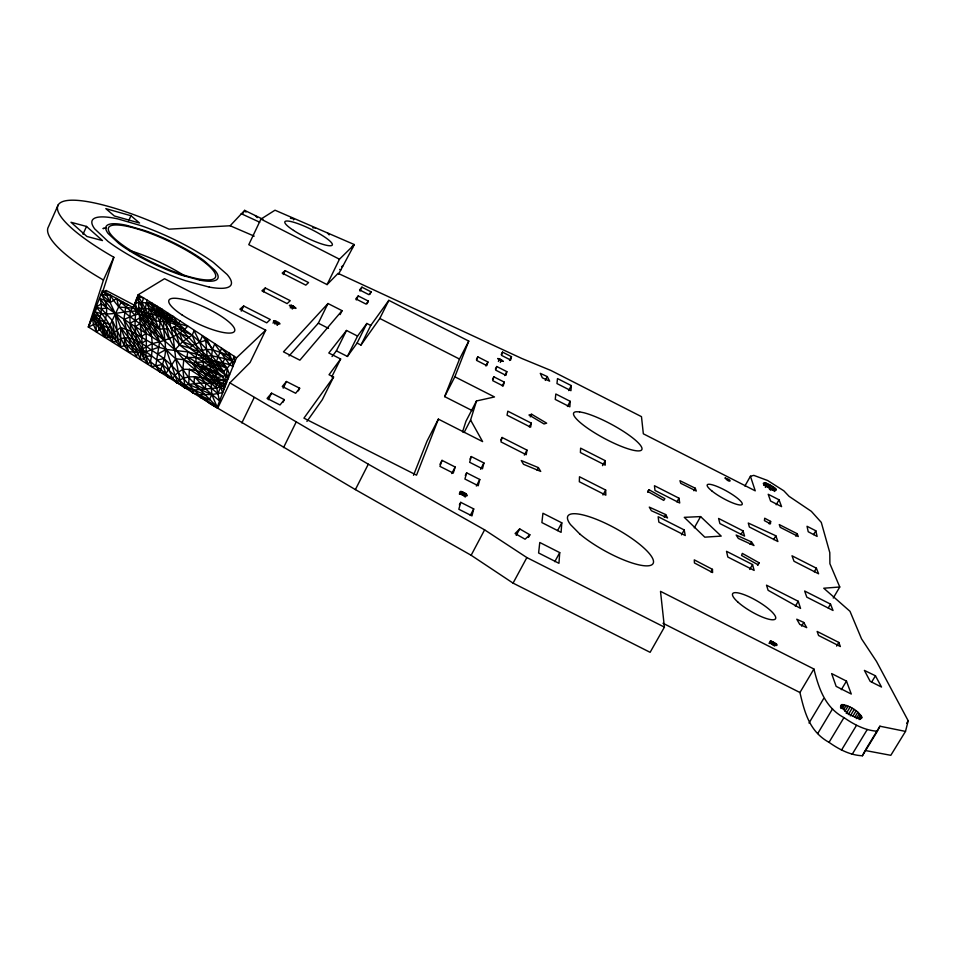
<?xml version="1.0" encoding="UTF-8"?>
<svg xmlns="http://www.w3.org/2000/svg" width="956" height="956" viewBox="0 0 956 956"><rect width="100%" height="100%" fill="white"/><g stroke="black" fill="none" stroke-linecap="round" stroke-linejoin="round"><path stroke-width="1.43" d="M138.142 294.771L139.038 295.296L138.596 296.719L136.696 298.547L135.202 302.478L136.553 308.453C132.8 326.856 136.051 349.036 147.953 364.105L150.403 361.75C155.446 339.667 149.327 316.926 136.696 298.547L138.142 294.771L164.528 278.71L265.72 330.167L250.09 362.503L229.87 382.866L217.681 408.164L355.381 489.603L471.117 555.257L513.061 583.124L650.116 652.327L664.408 627.124L660.5 591.346L813.903 669.009C818.838 688.607 825.1 707.5 843.957 717.609C853.947 724.517 865.001 730.444 877.357 731.244L879.926 726.213L905.499 731.4L908.2 720.788L876.521 661.468L861.511 638.799L850.004 611.326L823.761 588.227L839.762 586.996L829.904 563.717L829.796 552.64L821.276 522.382L811.345 511.341L789.07 496.331L783.848 490.822L767.62 480.498L753.806 475.371L750.436 476.243L744.879 486.042M265.72 330.167L236.514 357.831L162.09 309.242L143.579 297.961L138.596 296.719L138.787 307.545C147.164 322.053 146.866 340.085 145.802 356.337L143.794 358.882L140.365 359.145L140.819 353.111L135.286 346.478L127.244 345.2L120.54 346.646C112.163 337.91 108.279 325.877 100.225 316.771L93.76 314.106L99.209 319.722L112.438 341.734L116.023 341.662C129.55 330.346 145.981 347.351 157.656 354.067C180.206 368.574 192.108 396.059 217.275 407.089L227.719 379.496L223.549 371.251L203.975 356.122L187.842 351.928L166.189 349.43L158.816 347.231L142.982 352.86L128.546 351.653L124.364 345.498L124.591 337.576L115.437 313.962L106.797 295.416L102.364 290.767L88.394 327L217.633 408.224L211.802 394.577L211.145 383.26C202.911 374.453 199.995 360.926 186.85 357.425C173.179 350.661 163.799 338.149 150.773 330.477C135.513 320.893 119.285 311.19 110.239 294.998L102.364 290.767L103.881 291.305L106.176 290.505L134.27 305.155M167.479 312.696C160.405 350.207 196.781 371.824 223.907 389.367L223.059 376.7L209.555 365.491L195.657 357.448L179.525 344.901L173.108 336.632L160.548 316.89L156.437 307.318L156.88 305.992L146.399 302.873L138.632 302.454L135.632 303.255L130.386 311.154C128.343 327.669 133.816 344.184 140.365 359.145M229.87 382.866L368.299 464.186L484.608 529.851L526.864 557.575L664.408 627.124M338.555 274.133L352.382 248.321L352.465 246.074M570.194 401.305L569.836 406.85L555.257 399.429L555.818 394.003L570.194 401.305L567.422 406.491M571.294 385.591L570.959 390.693L556.978 383.571L557.491 378.576L571.294 385.591L568.629 390.586M770.62 521.414L770.452 523.888L764.43 520.626L764.704 518.212L770.62 521.414L769.198 523.888M559.726 552.616L558.949 563.299L538.61 552.974L539.782 542.494L559.726 552.616L554.791 561.674M561.793 522.824L561.1 532.349L541.897 522.597L542.936 513.253L561.793 522.824L557.563 530.604M254.224 236.144L230.145 225.759L169.021 229.165A113.25 25.203 24.9 0 0 61.268 202.194A113.25 25.203 24.9 0 0 113.836 257.26L103.451 280.036L88.394 327L95.875 323.582L99.209 319.722L100.225 316.771L94.752 311.68C111.231 318.229 128.068 307.784 144.583 312.349C159.532 315.241 173.012 322.746 187.746 326.163C181.783 333.202 172.654 337.098 164.289 340.527L159.461 329.103L144.583 312.349L146.399 302.873L151.885 302.933L151.287 304.713L162.09 309.242L161.66 310.497L164.169 318.145C161.755 331.72 167.981 345.307 164.289 358.476L172.486 378.385L176.597 382.782L177.35 381.779C193.16 369.59 211.252 384.157 227.719 379.496L232.929 366.507L229.679 364.654L214.706 343.981L212.34 349.669L211.276 360.077L218.338 372.936L215.363 373.497L183.779 359.731L175.749 358.739C158.684 344.208 147.833 323.988 133.219 307.605L110.239 294.998L106.797 295.416L101.336 294.221L105.088 300.829L115.437 313.962L138.99 347.518L150.403 361.75L185.058 388.112L193.614 390.072L204.751 394.541L211.802 394.577L222.64 392.641L215.363 373.497L210.894 369.721L195.741 362.324L192.586 363.435L186.85 357.425L187.842 351.928M236.514 357.831L234.555 362.467L232.224 361.033L228.281 355.202L229.153 353.17L232.224 361.033L232.929 366.507L234.555 362.467L234.22 356.361C231.818 361.966 228.735 367.809 223.549 371.251C209.364 351.521 193.399 330.776 169.762 322.423L155.709 320.941L139.134 313.879L134.963 314.859L116.787 298.463L110.31 302.454L99.902 298.487C102.041 304.367 101.575 310.76 100.225 316.771M194.594 376.676L205.432 388.841L219.522 400.911L217.92 393.848L205.731 383.057L194.594 376.676L193.901 383.404L217.275 407.089L204.512 398.903L200.999 397.995L199.159 394.864L193.004 393.047C175.796 377.082 159.329 359.42 138.99 347.518M185.058 388.112L182.835 369.386L183.779 359.731L186.85 357.425C200.88 357.472 216.295 358.608 227.229 368.419L229.56 374.836L216.821 377.656L203.532 366.279L202.875 358.392L203.975 356.122L199.78 342.248L202.385 335.855L227.229 368.419L226.321 376.162L223.895 380.608C210.69 375.684 197.283 368.419 182.835 369.386L177.924 372.41L172.486 378.385L168.244 377.405L165.962 373.533L162.508 364.523L164.289 358.476L156.665 360.149L155.816 365.945L159.915 372.051L165.962 373.533L175.749 358.739L173.108 336.632L169.762 322.423L156.437 307.318L166.941 314.237L185.07 329.354M156.665 360.149L159.616 341.746L151.275 319.388L138.596 296.719M526.971 450.109L526.23 454.733L500.956 441.887L502.079 437.466L526.971 450.109L524.318 455.092M531.297 423.126L530.64 427.189L507.05 415.191L507.827 411.188L531.297 423.126L529.313 426.866M193.004 393.047L193.614 390.072L216.379 387.993L223.142 386.176L224.827 387.037L223.991 383.858L218.04 381.253L200.593 367.056L209.555 365.491L223.549 371.251M135.632 303.255L136.696 298.547M473.71 508.915L471.977 515.893L458.832 509.249L460.744 502.342L473.71 508.915L470.268 515.439M511.496 356.684L510.659 360.042L501.589 355.417L502.509 352.107L511.496 356.684L509.524 360.472M479.781 479.494L478.215 485.756L464.915 479.028L466.671 472.85L479.781 479.494L476.351 486.018M483.927 462.967L482.469 468.787L469.647 462.286L471.272 456.55L483.927 462.967L480.617 469.276M504.218 382.089L503.238 386.009L492.746 380.667L493.834 376.807L504.218 382.089L502.247 385.865M506.835 371.645L505.915 375.338L495.722 370.151L496.75 366.507L506.835 371.645L504.78 375.589M106.797 295.416L107.371 293.444M464.09 432.53L470.591 420.031L476.506 400.958L494.491 396.955L454.853 376.795L468.763 341.089L388.841 300.351L370.749 325.446L360.974 345.056L357.09 343.085L347.41 356.457L336.404 350.864L332.031 356.552M455.164 467.018L453.264 473.112L439.951 466.373L442.031 460.362L455.164 467.018L451.746 473.555M487.907 362.001L486.783 365.598L476.578 360.4L477.797 356.851L487.907 362.001L485.851 365.945M462.525 431.945L465.942 421.273L476.506 400.958M101.575 295.237L113.836 257.26M167.909 328.852L159.461 329.103L146.399 302.873L147.272 300.184M122.631 301.654L121.065 302.538L118.652 307.007L104.443 336.787L110.693 337.755L114.362 332.282L120.755 327.49L131.295 331.35L158.816 347.231M159.915 372.051L162.508 364.523L151.765 366.602L150.403 361.75M135.202 302.478L134.187 305.263L138.955 311.19L143.794 358.882M169.762 322.423L173.251 316.472L166.941 314.237M220.43 387.311L217.92 393.848L215.733 383.523L212.662 379.592L208.038 370.354L210.894 369.721L218.338 372.936M470.591 420.031L482.601 441.588L438.362 419.122L416.541 475.156L303.936 418.154L333.572 377.034L329.031 374.728L340.635 359.002L328.804 353.003L346.502 330.465L357.544 336.082L366.853 323.463L370.749 325.446M413.506 475.287L427.045 441.086L438.362 419.122M472.324 410.662L444.648 396.609L459.513 359.062L468.763 341.089M210.894 369.721L207.105 355.501L205.719 340.396L206.496 338.532L212.34 349.669L228.281 355.202L221.529 348.295L216.462 361.249L229.679 364.654M759.028 562.761L758.12 564.841L741.569 555.46L742.322 553.393L759.028 562.761L757.558 565.331M88.394 327L96.998 307.474M58.208 204.847L48.493 226.715A112.892 26.553 24.7 0 0 103.451 280.036M83.005 234.244L86.518 226.441L70.983 222.27L86.9 236.467L102.483 240.577L86.518 226.441M128.618 220.884L130.972 215.733L105.817 208.635L114.35 215.984L139.552 223.035L130.972 215.733M204.512 398.903L209.4 399.656L211.802 394.577L188.75 384.396L184.532 385.423L176.597 382.782M352.382 248.321L354.341 244.581L275.005 210.201L260.94 219.091L248.775 244.676L327.072 284.601L338.089 273.368L521.833 358.488L550.967 370.498L641.476 416.649L643.34 433.809L755.24 490.834L750.436 476.243M241.235 311.13L243.684 306.004L270.273 319.507L266.748 322.841L239.872 309.182L243.684 306.004M263.438 291.831L265.29 287.983L290.242 300.686L287.135 303.614L261.92 290.791L265.29 287.983M283.323 274.527L285.187 270.644L308.561 282.57L305.824 285.139L282.187 273.093L285.187 270.644M273.046 323.188L274.288 320.642C289.238 327.155 269.413 322.542 274.288 320.642M274.647 323.714L275.878 321.168M275.232 323.965L276.463 321.419M276.905 324.861L278.136 322.315M277.383 325.171L278.614 322.626M290.277 307.916L291.532 305.334C305.06 312.743 282.689 304.104 291.532 305.334M291.927 308.633L293.181 306.051M292.464 308.919L293.719 306.338M241.856 422.887L254.177 397.553M268.385 399.68L271.564 393.167L284.326 399.62L283.048 402.225M327.072 284.601L339.464 259.207L354.341 244.581M283.179 388.148L286.442 381.504L299.658 388.208L298.356 390.861M288.999 356.014L318.324 323.2L327.98 303.518L342.057 310.676L340.109 314.608M359.994 291.078L361.918 287.17L371.131 291.867L369.841 294.46M356.265 299.933L358.249 295.942L368.395 301.116L367.08 303.769M283.538 447.587L296.085 422.217M336.404 350.864L346.502 330.465M331.744 376.903L340.635 359.002M333.572 377.034L322.315 399.68L306.924 421.429M347.41 356.457L357.544 336.082M357.09 343.085L366.853 323.463M360.974 345.056L379.795 318.468L388.841 300.351M222.748 362.778L224.851 358.608L232.224 361.033L220.011 351.88M355.381 489.603L368.299 464.186M444.648 396.609L454.853 376.795M476.447 359.48L477.797 356.851M663.01 623.276L799.933 692.526C804.677 712.853 809.636 731.639 829.031 742.346C838.938 749.325 850.027 755.228 862.396 755.766L865.12 750.484L890.813 755.312L905.499 731.4M439.987 464.293L442.031 460.362M501.195 354.628L502.509 352.107M498.363 361.464L499.701 358.882L503.322 361.392L500.335 360.567L497.682 358.512L499.701 358.882M495.387 369.135L496.75 366.507M500.287 362.444L501.625 359.862M492.519 379.329L493.834 376.807M469.958 459.071L471.272 456.55M465.297 475.455L466.671 472.85M459.286 493.965L461.151 491.492L465.644 493.631L467.317 495.638L465.082 495.674L461.76 494.085L459.621 492.209L460.637 491.396M459.812 494.061L461.151 491.492M460.398 494.228L461.748 491.659M461.031 494.455L462.381 491.886M461.7 494.73L463.051 492.161M462.381 495.053L463.732 492.483M463.062 495.411L464.401 492.854M463.696 495.794L465.046 493.236M459.37 504.959L460.744 502.342M464.293 496.2L465.644 493.631M464.819 496.594L466.158 494.025M465.249 496.989L466.6 494.419M500.765 439.963L502.079 437.466M545.302 380.404L547.298 376.616L540.295 373.354L542.339 377.811L549.64 381.169L547.298 376.616M530.281 416.876L531.667 414.271L546.653 423.173L544.024 423.95L528.979 415L531.667 414.271M471.117 555.317L484.608 529.851M105.638 291.532L106.176 290.505M537.021 470.173L538.383 467.627L521.283 460.541L523.53 464.305L540.726 471.416L538.383 467.627M516.228 535.372L519.694 528.907L529.863 534.798L528.465 537.38M513.061 583.124L526.864 557.575M602.519 465.644L605.22 460.684L580.615 448.161L580.412 452.523L605.232 465.154L605.22 460.684M293.492 219.88L294.066 218.816L290.433 218.267M602.961 494.993L605.662 490.046L579.479 476.757L579.336 481.74L605.829 495.196L605.662 490.046M647.714 492.268L649.1 489.771L664.874 498.685L663.751 500.406L647.642 491.384L649.1 489.771M664.229 517.148L665.675 514.567L649.291 507.122L651.371 510.719L667.551 517.961L665.675 514.567M676.908 501.888L678.975 498.195L654.454 485.72L654.98 490.44L679.728 503.023L678.975 498.195M693.865 490.739L695.275 488.229L679.955 480.713L680.756 483.33L696.291 491.037L695.275 488.229M681.473 534.87L684.233 529.959L658.146 516.718L658.839 522.119L685.225 535.515L684.233 529.959M694.283 527.82L700.605 516.599L721.194 536.101L704.799 537.164L684.281 517.339L700.605 516.599M242.955 213.367L244.091 211.36M710.989 571.915L712.447 569.346L694.283 559.869L694.426 562.953L712.602 572.572L712.447 569.346M763.665 485.254L765.051 482.816C767.62 483.258 780.897 490.559 774.575 490.476C772.006 490.058 758.646 482.672 765.051 482.816M764.788 485.66L766.174 483.222M765.35 487.417L767.441 483.76M767.393 486.843L768.791 484.405M740.96 534.559L743.063 530.891L718.601 518.463L719.88 523.553L744.557 536.089L743.063 530.891M768.791 487.572L770.178 485.134M769.472 489.58L771.552 485.923M770.775 490.392L772.866 486.735M772.663 489.986L774.061 487.548M773.691 490.763L775.089 488.325M774.527 491.48L775.913 489.042M750.042 544.394L751.464 541.921L736.156 535.037L738.319 538.419L753.985 545.553L751.464 541.921M776.176 504.78L779.032 499.797L768.206 494.276L770.596 501.04L781.578 506.632L779.032 499.797M749.731 569.429L752.539 564.554L726.524 551.325L727.827 557.037L754.141 570.409L752.539 564.554M773.643 539.578L775.83 535.778L748.285 523.04L749.373 527.007L777.897 541.526L775.83 535.778M795.786 536.173L797.208 533.723L779.271 524.581L780.251 527.354L798.284 536.531L797.208 533.723M168.973 338.974L151.287 304.713L164.169 318.145L171.303 328.123L176.466 325.829L180.075 321.001M813.58 534.619L815.815 530.783L807.043 526.29L808.226 531.751L817.117 536.412L815.815 530.783M769.042 643.4L770.476 640.938C785.366 646.865 770.393 647.212 770.476 640.938M770.154 643.675L771.6 641.213M771.552 644.272L772.986 641.823M814.261 571.831L816.388 568.187L792.01 555.795L794.018 561.256L818.587 573.791L816.388 568.187M795.332 606.271L798.248 601.288L766.509 585.18L768.122 590.306L800.554 608.422L798.248 601.288M773.01 645.109L774.444 642.647M774.312 646.053L775.758 643.591M801.594 626.108L803.745 622.464L796.778 619.213L799.766 624.411L806.709 627.65L803.745 622.464M833.238 598.05L839.762 586.996M828.243 607.968L830.513 604.108L804.665 591.023L806.792 597.142L833.023 610.466L830.513 604.108M799.933 692.526L813.903 669.009M836.62 646.077L838.794 642.432L817.141 631.45L818.575 635.489L840.372 646.531L838.794 642.432M809.003 723.035L823.642 698.585M841.316 689.67L846.466 681.102L831.636 673.586L836.153 686.372L851.27 694.032L846.466 681.102M817.727 733.515L832.533 708.874M840.432 707.117L841.973 704.56C849.669 705.851 858.524 710.487 861.918 717.693L861.571 718.219C853.636 718.147 844.315 712.483 840.862 705.325L841.973 704.56M840.778 708.408L843.084 704.572M842.2 708.683L844.507 704.859M843.885 709.209L846.191 705.385M844.996 711.24L848.068 706.149M846.227 713.487L850.075 707.117M829.031 742.346L843.957 717.609M848.283 714.622L852.131 708.253M850.302 715.877L854.15 709.519M871.681 682.01L875.445 675.796L864.403 670.407L870.175 681.341L881.516 687.041L875.445 675.796M852.991 715.948L856.074 710.858M854.736 717.311L857.819 712.22M856.241 718.661L859.325 713.558M858.201 718.649L860.52 714.813M859.169 719.605L861.38 715.96M841.483 750.137L856.48 725.377M860.376 719.354L861.846 716.928M852.19 754.284L867.212 729.595M865.861 749.277L879.926 726.213M862.396 755.766L877.357 731.244M906.682 723.262L908.2 720.788M135.286 346.478L120.755 327.49L120.54 346.646L117.994 339.715L110.012 324.717L99.209 319.722L104.443 336.787L92.206 317.476L93.545 324.658L96.46 331.851C106.068 325.9 108.685 310.939 105.088 300.829M299.658 388.208L295.667 393.263L282.271 386.475L286.442 381.504M368.395 301.116L366.04 304.092L355.787 298.87L358.249 295.942M262.924 219.294L244.652 210.356L230.145 225.759M284.326 399.62L280.024 404.974L267.083 398.425L271.564 393.167M371.131 291.867L368.885 294.651L359.587 289.907L361.918 287.17M342.057 310.676L299.885 360.173L283.478 351.844L327.98 303.518M174.924 349.908L182.704 341.579L192.264 335.126L194.044 330.561L199.78 342.248L205.719 340.396M224.851 358.608L211.838 355.763L203.975 356.122L198.501 351.33L192.264 335.126L174.147 327.239L179.525 344.901L189.718 348.127L192.204 345.57L199.78 342.248M519.694 528.907L515.093 533.52L525.059 539.208L529.863 534.798M146.316 340.073L141.727 343.431L130.004 323.319L101.276 303.9L96.186 307.031C104.646 316.998 114.457 327.49 112.438 341.734M341.555 266.688L343.204 265.517M216.379 387.993L211.145 383.26L189.348 369.147L188.75 384.396L199.852 383.045L223.991 383.858L226.656 382.233L223.895 380.608M157.656 354.067L166.189 349.43L177.35 381.779M146.399 302.873L160.548 316.89L159.461 329.103L139.468 318.133L130.004 323.319L159.616 341.746L164.289 340.527L154.167 326.486L141.273 311.62L142.193 302.251L143.579 297.961L139.038 295.296M227.229 368.419C193.411 356.875 176.657 304.402 136.553 308.453L118.652 307.007L116.787 298.463M134.963 314.859L123.922 319.471C127.16 332.09 129.622 345.498 136.577 356.66L137.556 352.8L124.591 337.576L128.546 351.653M159.616 341.746L152.135 343.646L142.48 348.976L123.922 319.471L125.702 307.055L128.307 304.797L121.065 302.538M106.343 227.851L102.949 228.568L104.312 228.281M96.186 307.031L101.372 308.776L107.06 307.94L99.902 298.487M151.179 355.955L145.802 356.337L147.953 364.105M204.751 394.541L199.159 394.864L209.4 399.656M312.743 227.803L315.48 227.887M212.34 349.669L206.293 349.454L198.501 351.33L196.578 353.78L195.741 362.324L208.48 361.846L220.262 366.291M172.439 318.707L166.846 317.069L161.66 310.497M171.303 328.123C179.107 337.086 186.002 348.797 198.501 351.33L174.147 327.239M215.363 373.497L223.059 376.7M192.204 345.57L182.704 341.579L179.537 332.999L188.786 337.384M241.199 213.678L259.733 222.234M318.324 323.2L328.529 328.386M339.619 269.401L340.778 269.986M379.795 318.468L459.513 359.062M260.94 219.091L339.464 259.207M184.532 385.423L193.614 390.072M228.568 377.405L189.718 348.127M223.991 383.858L225.652 384.79M223.142 386.176L203.497 372.804L192.586 363.435L200.868 377.214L205.731 383.057L205.432 388.841C190.507 385.017 184.042 370.175 175.749 358.739L180.804 384.635M209.245 403.169L217.681 408.164M105.303 334.301L110.693 337.755L108.267 328.231L102.818 325.171L105.303 334.301L93.76 314.106M101.336 294.221L110.31 302.454L110.239 294.998M101.372 308.776L112.199 320.368L124.364 345.498M127.244 345.2L133.553 351.832M255.3 215.614L257.2 217.621M327.49 232.977L329.187 234.877M142.826 315.886L157.154 334.648M244.652 210.356L246.015 212.136M173.251 316.472L178.437 323.833M152.04 337.241L139.468 318.133M99.555 330.155L97.775 321.945L92.947 315.898L95.875 323.582L96.46 331.851M112.199 320.368L116.023 341.662M115.437 313.962L117.994 339.715M138.787 307.545L138.955 311.19M129.012 250.329A58.71 13.79 24.7 0 1 184.604 275.854M156.557 315.635L155.709 320.941L148.395 313.305L149.423 308.621L156.557 315.635M725.15 478.036C729.5 483.664 733.718 480.39 725.15 478.036M145.933 333.465L141.118 336.823L135.322 326.701L139.935 323.606L145.933 333.465M579.575 411.869L576.36 411.737A38.658 7.863 28.3 0 0 607.395 439.999A38.658 7.863 28.3 0 0 639.564 444.229A38.658 7.863 28.3 0 0 583.817 412.717L579.575 411.869M209.304 287.111L185.416 280.682A75.799 16.861 24.9 0 1 107.897 241.306L94.692 228.878A78.261 17.399 24.9 0 1 117.791 218.888L141.153 225.676A75.655 16.802 24.9 0 1 213.367 262.398L227.086 274.456A78.296 17.399 24.9 0 1 209.304 287.099M200.031 280.192L180.839 274.981A61.005 13.563 24.9 0 1 118.855 243.505L108.171 233.527A63 14.005 24.9 0 1 126.347 225.269L145.204 230.707A60.909 13.527 24.9 0 1 203.748 260.474L214.753 270.213A63.024 14.005 24.9 0 1 200.019 280.18M579.754 533.962L570.469 524.557A48.78 12.416 29.1 0 1 611.123 526.051A48.78 12.416 29.1 0 1 650.08 565.51A48.78 12.416 29.1 0 1 579.754 533.962M129.215 249.504A58.902 13.085 24.9 0 0 215.255 277.587A58.902 13.085 24.9 0 0 141.584 230.265A58.902 13.085 24.9 0 0 129.215 249.504M712.196 491.217A20.004 4.027 29.2 0 0 741.641 504.816A20.004 4.027 29.2 0 0 720.262 487.835A20.004 4.027 29.2 0 0 712.196 491.217M737.984 602.16A24.82 6.047 30.3 0 0 774.671 619.452A24.82 6.047 30.3 0 0 749.647 597.022A24.82 6.047 30.3 0 0 737.984 602.16M293.528 230.396A26.362 4.768 26.1 0 0 332.043 245.298A26.362 4.768 26.1 0 0 300.22 224.493A26.362 4.768 26.1 0 0 293.528 230.396M181.855 314.799A36.292 8.915 25.2 0 0 234.579 331.146A36.292 8.915 25.2 0 0 188.846 301.032A36.292 8.915 25.2 0 0 181.855 314.799"/></g></svg>
